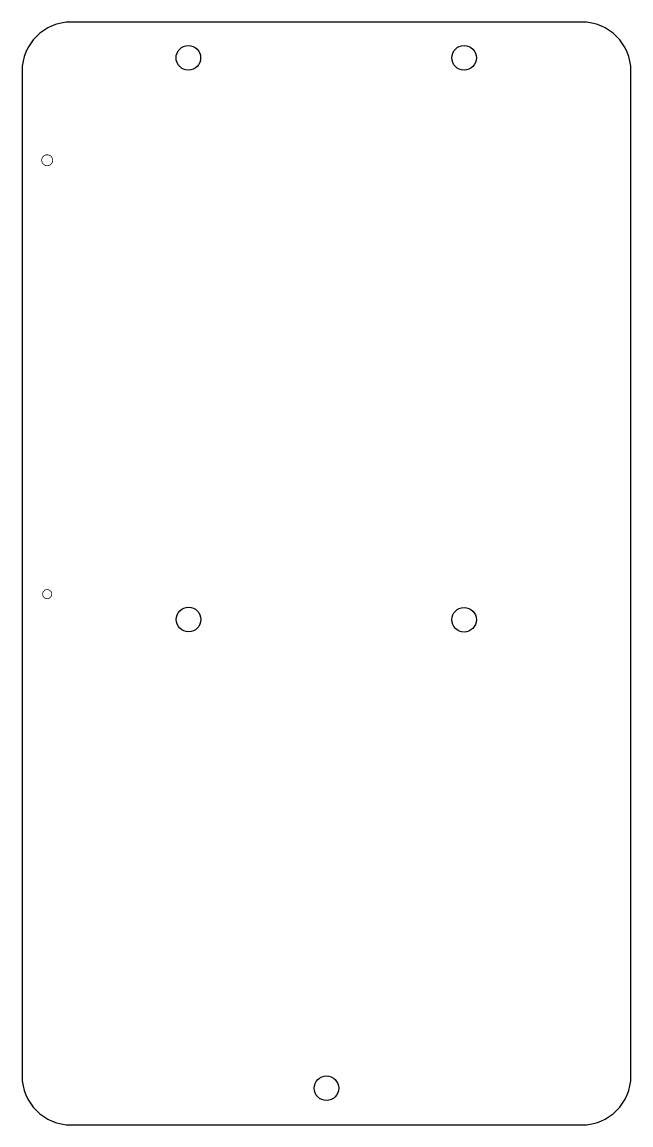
# Model space of a CAD drawing. Extents: x 5 to 68, y 1 to 115.
import ezdxf

# ---------------------------------------------------------------- set-up
doc = ezdxf.new("R2010")
doc.units = 0
doc.layers.add('20', color=253, linetype='CONTINUOUS')
doc.layers.add('21', color=253, linetype='CONTINUOUS')

msp = doc.modelspace()

# ---------------------------------------------------------------- linework, layer by layer
at = {"layer": '20'}
for p, q in [((62.4969, 115.4076), (9.6698, 115.4076)), ((4.5898, 110.3276), (4.5898, 6.4516)), ((67.5769, 6.4516), (67.5769, 110.3276)), ((9.6698, 1.3716), (62.4969, 1.3716))]:
    msp.add_line(p, q, dxfattribs=at)
for centre in [(21.7932, 111.7092), (50.3174, 111.7092), (21.8186, 53.6321), (50.3174, 53.6067), (36.0807, 5.1689)]:
    msp.add_circle(centre, 1.27, dxfattribs=at)
for centre, start, end in [((9.6698, 110.3276), 90, 180), ((62.4969, 110.3276), 0, 90), ((9.6698, 6.4516), 180, 270), ((62.4969, 6.4516), 270, 0)]:
    msp.add_arc(centre, 5.08, start, end, dxfattribs=at)
at = {"layer": '21', "const_width": 0.0762}
for points in [[(7.1882, 100.5534, 1), (7.1882, 101.6814, 1), (7.1882, 100.5534)], [(7.1882, 55.7927, 1), (7.1882, 56.7294, 1), (7.1882, 55.7927)]]:
    msp.add_lwpolyline(points, format="xyb", dxfattribs=at)

doc.saveas('drawing.dxf')
